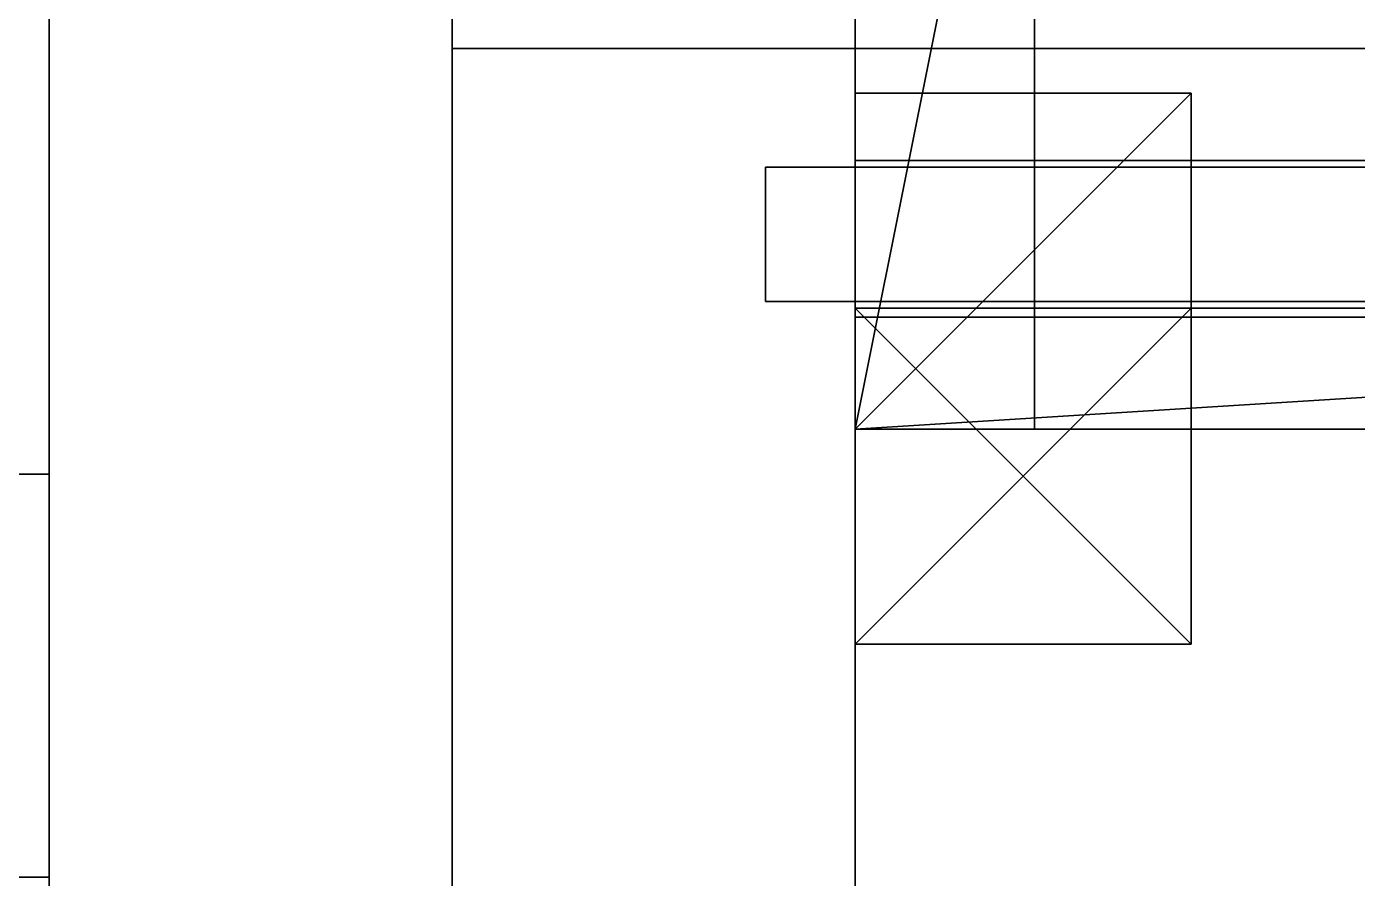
# Model space of a CAD drawing. Extents: x -100 to 4856, y -100 to 4830.
# Drawn here: x 589 to 648.4, y 4659.9 to 4698 of the extents above; entities that cross this region are included whole.
import ezdxf

# ---------------------------------------------------------------- set-up
doc = ezdxf.new("R2010")
doc.units = 0
for name, color, linetype in [('LAYER0', 7, 'CONTINUOUS'), ('LAYER2', 9, 'CONTINUOUS'), ('LAYER3', 9, 'CONTINUOUS'), ('LAYER701', 7, 'CONTINUOUS'), ('LAYER703', 7, 'CONTINUOUS'), ('LAYER713', 7, 'CONTINUOUS'), ('LAYER714', 2, 'CONTINUOUS'), ('LAYER715', 7, 'CONTINUOUS'), ('LAYER716', 253, 'CONTINUOUS'), ('LAYER717', 253, 'CONTINUOUS'), ('LAYER718', 253, 'CONTINUOUS'), ('LAYER719', 253, 'CONTINUOUS'), ('LAYER720', 253, 'CONTINUOUS'), ('LAYER721', 253, 'CONTINUOUS'), ('LAYER756', 7, 'CONTINUOUS'), ('LAYER763', 7, 'CONTINUOUS'), ('LAYER764', 7, 'CONTINUOUS'), ('LAYER773', 7, 'CONTINUOUS'), ('LAYER783', 253, 'CONTINUOUS'), ('LAYER784', 253, 'CONTINUOUS'), ('LAYER785', 253, 'CONTINUOUS'), ('LAYER786', 253, 'CONTINUOUS'), ('LAYER787', 7, 'CONTINUOUS'), ('LAYER797', 253, 'CONTINUOUS'), ('LAYER798', 253, 'CONTINUOUS'), ('LAYER799', 253, 'CONTINUOUS'), ('LAYER800', 253, 'CONTINUOUS'), ('LAYER87', 9, 'CONTINUOUS')]:
    doc.layers.add(name, color=color, linetype=linetype)

msp = doc.modelspace()

# ---------------------------------------------------------------- linework, layer by layer
at = {"layer": 'LAYER0', "invisible_edges": 1}
for points in [[(4856, 4830, -5), (-100, -100, -5), (-100, 4830, -5), (4856, 4830, -5)], [(-100, -100, -5), (4856, 4830, -5), (4856, -100, -5), (-100, -100, -5)], [(4856, -100), (-100, 4830), (-100, -100), (4856, -100)], [(-100, 4830), (4856, -100), (4856, 4830), (-100, 4830)]]:
    msp.add_3dface(points, dxfattribs=at)
at = {"layer": 'LAYER2', "invisible_edges": 1}
for points in [[(490, 4678, 2645), (590, 4660, 2645), (590, 4678, 2645), (490, 4678, 2645)], [(590, 4660, 2645), (490, 4678, 2645), (490, 4660, 2645), (590, 4660, 2645)], [(490, 4660), (590, 4678), (590, 4660), (490, 4660)], [(590, 4678), (490, 4660), (490, 4678), (590, 4678)], [(590, 4678), (490, 4678, 2645), (590, 4678, 2645), (590, 4678)], [(490, 4678, 2645), (590, 4678), (490, 4678), (490, 4678, 2645)], [(590, 4678), (590, 4660, 2645), (590, 4660), (590, 4678)], [(590, 4660, 2645), (590, 4678), (590, 4678, 2645), (590, 4660, 2645)], [(490, 4660), (590, 4660, 2645), (490, 4660, 2645), (490, 4660)], [(590, 4660, 2645), (490, 4660), (590, 4660), (590, 4660, 2645)]]:
    msp.add_3dface(points, dxfattribs=at)
at = {"layer": 'LAYER3', "invisible_edges": 1}
for points in [[(590, 4778, 2645), (572, 4678, 2645), (590, 4678, 2645), (590, 4778, 2645)], [(572, 4678, 2645), (590, 4778, 2645), (572, 4778, 2645), (572, 4678, 2645)], [(572, 4778), (590, 4678), (572, 4678), (572, 4778)], [(590, 4678), (572, 4778), (590, 4778), (590, 4678)], [(590, 4678), (590, 4778, 2645), (590, 4678, 2645), (590, 4678)], [(590, 4778, 2645), (590, 4678), (590, 4778), (590, 4778, 2645)], [(590, 4678), (572, 4678, 2645), (572, 4678), (590, 4678)], [(572, 4678, 2645), (590, 4678), (590, 4678, 2645), (572, 4678, 2645)]]:
    msp.add_3dface(points, dxfattribs=at)
at = {"layer": 'LAYER701', "invisible_edges": 1}
for points in [[(608, 4715), (2158, 4697), (608, 4697), (608, 4715)], [(2158, 4697), (608, 4715), (2158, 4715), (2158, 4697)], [(608, 4697, 80), (608, 4715), (608, 4697), (608, 4697, 80)], [(608, 4715), (608, 4697, 80), (608, 4715, 80), (608, 4715)], [(2158, 4715, 80), (608, 4697, 80), (2158, 4697, 80), (2158, 4715, 80)], [(608, 4697, 80), (2158, 4715, 80), (608, 4715, 80), (608, 4697, 80)], [(608, 4697, 80), (2158, 4697), (2158, 4697, 80), (608, 4697, 80)], [(2158, 4697), (608, 4697, 80), (608, 4697), (2158, 4697)]]:
    msp.add_3dface(points, dxfattribs=at)
at = {"layer": 'LAYER703', "invisible_edges": 1}
for points in [[(608, 4697, 80), (626, 4697), (608, 4697), (608, 4697, 80)], [(626, 4697), (608, 4697, 80), (626, 4697, 80), (626, 4697)], [(608, 4356), (626, 4697), (626, 4356), (608, 4356)], [(626, 4697), (608, 4356), (608, 4697), (626, 4697)], [(608, 4697, 80), (626, 4356, 80), (626, 4697, 80), (608, 4697, 80)], [(626, 4356, 80), (608, 4697, 80), (608, 4356, 80), (626, 4356, 80)], [(608, 4356), (608, 4697, 80), (608, 4697), (608, 4356)], [(608, 4697, 80), (608, 4356), (608, 4356, 80), (608, 4697, 80)], [(626, 4356, 80), (626, 4697), (626, 4697, 80), (626, 4356, 80)], [(626, 4697), (626, 4356, 80), (626, 4356), (626, 4697)]]:
    msp.add_3dface(points, dxfattribs=at)
at = {"layer": 'LAYER713', "invisible_edges": 1}
for points in [[(608, 4710, 80), (626, 4320, 80), (608, 4320, 80), (608, 4710, 80)], [(626, 4320, 80), (608, 4710, 80), (626, 4710, 80), (626, 4320, 80)], [(626, 4710, 755), (608, 4320, 755), (626, 4320, 755), (626, 4710, 755)], [(608, 4320, 755), (626, 4710, 755), (608, 4710, 755), (608, 4320, 755)], [(608, 4320, 755), (608, 4710, 80), (608, 4320, 80), (608, 4320, 755)], [(608, 4710, 80), (608, 4320, 755), (608, 4710, 755), (608, 4710, 80)], [(626, 4710, 755), (626, 4320, 80), (626, 4710, 80), (626, 4710, 755)], [(626, 4320, 80), (626, 4710, 755), (626, 4320, 755), (626, 4320, 80)]]:
    msp.add_3dface(points, dxfattribs=at)
at = {"layer": 'LAYER714'}
for points in [[(706, 4680, 725.5), (706, 4685, 725.5), (626, 4680, 725.5), (706, 4680, 725.5)], [(626, 4680, 725.5), (706, 4685, 725.5), (626, 4685, 725.5), (626, 4680, 725.5)], [(626, 4680, 725.5), (626, 4685, 725.5), (626, 4680, 702.5), (626, 4680, 725.5)], [(626, 4680, 702.5), (626, 4685, 725.5), (626, 4685, 702.5), (626, 4680, 702.5)], [(706, 4680, 702.5), (626, 4680, 702.5), (706, 4685, 702.5), (706, 4680, 702.5)], [(706, 4685, 702.5), (626, 4680, 702.5), (626, 4685, 702.5), (706, 4685, 702.5)], [(706, 4685, 702.5), (626, 4685, 702.5), (706, 4685, 725.5), (706, 4685, 702.5)], [(706, 4685, 725.5), (626, 4685, 702.5), (626, 4685, 725.5), (706, 4685, 725.5)], [(706, 4680, 725.5), (626, 4680, 725.5), (706, 4680, 702.5), (706, 4680, 725.5)], [(706, 4680, 702.5), (626, 4680, 725.5), (626, 4680, 702.5), (706, 4680, 702.5)]]:
    msp.add_3dface(points, dxfattribs=at)
at = {"layer": 'LAYER715', "invisible_edges": 1}
for points in [[(626, 4685, 725.5), (706, 4680, 725.5), (706, 4685, 725.5), (626, 4685, 725.5)], [(706, 4680, 725.5), (626, 4685, 725.5), (626, 4680, 725.5), (706, 4680, 725.5)], [(626, 4680, 702.5), (706, 4685, 702.5), (706, 4680, 702.5), (626, 4680, 702.5)], [(706, 4685, 702.5), (626, 4680, 702.5), (626, 4685, 702.5), (706, 4685, 702.5)], [(626, 4685, 725.5), (626, 4680, 702.5), (626, 4680, 725.5), (626, 4685, 725.5)], [(626, 4680, 702.5), (626, 4685, 725.5), (626, 4685, 702.5), (626, 4680, 702.5)], [(706, 4685, 702.5), (626, 4685, 725.5), (706, 4685, 725.5), (706, 4685, 702.5)], [(626, 4685, 725.5), (706, 4685, 702.5), (626, 4685, 702.5), (626, 4685, 725.5)], [(626, 4680, 702.5), (706, 4680, 725.5), (626, 4680, 725.5), (626, 4680, 702.5)], [(706, 4680, 725.5), (626, 4680, 702.5), (706, 4680, 702.5), (706, 4680, 725.5)]]:
    msp.add_3dface(points, dxfattribs=at)
at = {"layer": 'LAYER716'}
for points in [[(641, 4680, 725.5), (641, 4695, 725.5), (626, 4680, 725.5), (641, 4680, 725.5)], [(626, 4680, 725.5), (641, 4695, 725.5), (626, 4695, 725.5), (626, 4680, 725.5)], [(626, 4680, 725.5), (626, 4695, 725.5), (626, 4680, 710.5), (626, 4680, 725.5)], [(626, 4680, 710.5), (626, 4695, 725.5), (626, 4695, 710.5), (626, 4680, 710.5)], [(641, 4680, 710.5), (626, 4680, 710.5), (641, 4695, 710.5), (641, 4680, 710.5)], [(641, 4695, 710.5), (626, 4680, 710.5), (626, 4695, 710.5), (641, 4695, 710.5)], [(641, 4695, 710.5), (626, 4695, 710.5), (641, 4695, 725.5), (641, 4695, 710.5)], [(641, 4695, 725.5), (626, 4695, 710.5), (626, 4695, 725.5), (641, 4695, 725.5)], [(641, 4680, 710.5), (641, 4695, 710.5), (641, 4680, 725.5), (641, 4680, 710.5)], [(641, 4680, 725.5), (641, 4695, 710.5), (641, 4695, 725.5), (641, 4680, 725.5)], [(641, 4680, 725.5), (626, 4680, 725.5), (641, 4680, 710.5), (641, 4680, 725.5)], [(641, 4680, 710.5), (626, 4680, 725.5), (626, 4680, 710.5), (641, 4680, 710.5)]]:
    msp.add_3dface(points, dxfattribs=at)
at = {"layer": 'LAYER717'}
for points in [[(641, 4680, 725.5), (641, 4695, 725.5), (626, 4680, 725.5), (641, 4680, 725.5)], [(626, 4680, 725.5), (641, 4695, 725.5), (626, 4695, 725.5), (626, 4680, 725.5)], [(626, 4680, 725.5), (626, 4695, 725.5), (626, 4680, 710.5), (626, 4680, 725.5)], [(626, 4680, 710.5), (626, 4695, 725.5), (626, 4695, 710.5), (626, 4680, 710.5)], [(641, 4680, 710.5), (626, 4680, 710.5), (641, 4695, 710.5), (641, 4680, 710.5)], [(641, 4695, 710.5), (626, 4680, 710.5), (626, 4695, 710.5), (641, 4695, 710.5)], [(641, 4695, 710.5), (626, 4695, 710.5), (641, 4695, 725.5), (641, 4695, 710.5)], [(641, 4695, 725.5), (626, 4695, 710.5), (626, 4695, 725.5), (641, 4695, 725.5)], [(641, 4680, 710.5), (641, 4695, 710.5), (641, 4680, 725.5), (641, 4680, 710.5)], [(641, 4680, 725.5), (641, 4695, 710.5), (641, 4695, 725.5), (641, 4680, 725.5)], [(641, 4680, 725.5), (626, 4680, 725.5), (641, 4680, 710.5), (641, 4680, 725.5)], [(641, 4680, 710.5), (626, 4680, 725.5), (626, 4680, 710.5), (641, 4680, 710.5)]]:
    msp.add_3dface(points, dxfattribs=at)
at = {"layer": 'LAYER718'}
for points in [[(641, 4680, 725.5), (641, 4695, 725.5), (626, 4680, 725.5), (641, 4680, 725.5)], [(626, 4680, 725.5), (641, 4695, 725.5), (626, 4695, 725.5), (626, 4680, 725.5)], [(626, 4680, 725.5), (626, 4695, 725.5), (626, 4680, 710.5), (626, 4680, 725.5)], [(626, 4680, 710.5), (626, 4695, 725.5), (626, 4695, 710.5), (626, 4680, 710.5)], [(641, 4680, 710.5), (626, 4680, 710.5), (641, 4695, 710.5), (641, 4680, 710.5)], [(641, 4695, 710.5), (626, 4680, 710.5), (626, 4695, 710.5), (641, 4695, 710.5)], [(641, 4695, 710.5), (626, 4695, 710.5), (641, 4695, 725.5), (641, 4695, 710.5)], [(641, 4695, 725.5), (626, 4695, 710.5), (626, 4695, 725.5), (641, 4695, 725.5)], [(641, 4680, 710.5), (641, 4695, 710.5), (641, 4680, 725.5), (641, 4680, 710.5)], [(641, 4680, 725.5), (641, 4695, 710.5), (641, 4695, 725.5), (641, 4680, 725.5)], [(641, 4680, 725.5), (626, 4680, 725.5), (641, 4680, 710.5), (641, 4680, 725.5)], [(641, 4680, 710.5), (626, 4680, 725.5), (626, 4680, 710.5), (641, 4680, 710.5)]]:
    msp.add_3dface(points, dxfattribs=at)
at = {"layer": 'LAYER719'}
for points in [[(641, 4680, 725.5), (641, 4695, 725.5), (626, 4680, 725.5), (641, 4680, 725.5)], [(626, 4680, 725.5), (641, 4695, 725.5), (626, 4695, 725.5), (626, 4680, 725.5)], [(626, 4680, 725.5), (626, 4695, 725.5), (626, 4680, 710.5), (626, 4680, 725.5)], [(626, 4680, 710.5), (626, 4695, 725.5), (626, 4695, 710.5), (626, 4680, 710.5)], [(641, 4680, 710.5), (626, 4680, 710.5), (641, 4695, 710.5), (641, 4680, 710.5)], [(641, 4695, 710.5), (626, 4680, 710.5), (626, 4695, 710.5), (641, 4695, 710.5)], [(641, 4695, 710.5), (626, 4695, 710.5), (641, 4695, 725.5), (641, 4695, 710.5)], [(641, 4695, 725.5), (626, 4695, 710.5), (626, 4695, 725.5), (641, 4695, 725.5)], [(641, 4680, 710.5), (641, 4695, 710.5), (641, 4680, 725.5), (641, 4680, 710.5)], [(641, 4680, 725.5), (641, 4695, 710.5), (641, 4695, 725.5), (641, 4680, 725.5)], [(641, 4680, 725.5), (626, 4680, 725.5), (641, 4680, 710.5), (641, 4680, 725.5)], [(641, 4680, 710.5), (626, 4680, 725.5), (626, 4680, 710.5), (641, 4680, 710.5)]]:
    msp.add_3dface(points, dxfattribs=at)
at = {"layer": 'LAYER720'}
for points in [[(634, 4680, 725.5), (634, 4720, 725.5), (626, 4680, 725.5), (634, 4680, 725.5)], [(626, 4680, 725.5), (634, 4720, 725.5), (626, 4720, 725.5), (626, 4680, 725.5)], [(626, 4680, 725.5), (626, 4720, 725.5), (626, 4680, 717.5), (626, 4680, 725.5)], [(626, 4680, 717.5), (626, 4720, 725.5), (626, 4720, 717.5), (626, 4680, 717.5)], [(634, 4680, 717.5), (626, 4680, 717.5), (634, 4720, 717.5), (634, 4680, 717.5)], [(634, 4720, 717.5), (626, 4680, 717.5), (626, 4720, 717.5), (634, 4720, 717.5)], [(634, 4680, 717.5), (634, 4720, 717.5), (634, 4680, 725.5), (634, 4680, 717.5)], [(634, 4680, 725.5), (634, 4720, 717.5), (634, 4720, 725.5), (634, 4680, 725.5)], [(634, 4680, 725.5), (626, 4680, 725.5), (634, 4680, 717.5), (634, 4680, 725.5)], [(634, 4680, 717.5), (626, 4680, 725.5), (626, 4680, 717.5), (634, 4680, 717.5)]]:
    msp.add_3dface(points, dxfattribs=at)
at = {"layer": 'LAYER721'}
for points in [[(706, 4680, 725.5), (706, 4685, 725.5), (626, 4680, 725.5), (706, 4680, 725.5)], [(626, 4680, 725.5), (706, 4685, 725.5), (626, 4685, 725.5), (626, 4680, 725.5)], [(626, 4680, 725.5), (626, 4685, 725.5), (626, 4680, 709.5), (626, 4680, 725.5)], [(626, 4680, 709.5), (626, 4685, 725.5), (626, 4685, 709.5), (626, 4680, 709.5)], [(706, 4680, 709.5), (626, 4680, 709.5), (706, 4685, 709.5), (706, 4680, 709.5)], [(706, 4685, 709.5), (626, 4680, 709.5), (626, 4685, 709.5), (706, 4685, 709.5)], [(706, 4685, 709.5), (626, 4685, 709.5), (706, 4685, 725.5), (706, 4685, 709.5)], [(706, 4685, 725.5), (626, 4685, 709.5), (626, 4685, 725.5), (706, 4685, 725.5)], [(706, 4680, 725.5), (626, 4680, 725.5), (706, 4680, 709.5), (706, 4680, 725.5)], [(706, 4680, 709.5), (626, 4680, 725.5), (626, 4680, 709.5), (706, 4680, 709.5)]]:
    msp.add_3dface(points, dxfattribs=at)
at = {"layer": 'LAYER756', "invisible_edges": 1}
for points in [[(2150, 4710, 81), (626, 4320, 81), (626, 4710, 81), (2150, 4710, 81)], [(626, 4320, 81), (2150, 4710, 81), (2150, 4320, 81), (626, 4320, 81)], [(626, 4710, 99), (626, 4320, 81), (626, 4320, 99), (626, 4710, 99)], [(626, 4320, 81), (626, 4710, 99), (626, 4710, 81), (626, 4320, 81)], [(2150, 4320, 99), (626, 4710, 99), (626, 4320, 99), (2150, 4320, 99)], [(626, 4710, 99), (2150, 4320, 99), (2150, 4710, 99), (626, 4710, 99)]]:
    msp.add_3dface(points, dxfattribs=at)
at = {"layer": 'LAYER763', "invisible_edges": 1}
for points in [[(622, 4691.7, 95), (622, 4685.7, 754.5), (622, 4691.7, 754.5), (622, 4691.7, 95)], [(622, 4685.7, 754.5), (622, 4691.7, 95), (622, 4685.7, 95), (622, 4685.7, 754.5)], [(1294, 4691.7, 754.5), (622, 4685.7, 754.5), (1294, 4685.7, 754.5), (1294, 4691.7, 754.5)], [(622, 4685.7, 754.5), (1294, 4691.7, 754.5), (622, 4691.7, 754.5), (622, 4685.7, 754.5)], [(622, 4691.7, 95), (1294, 4685.7, 95), (622, 4685.7, 95), (622, 4691.7, 95)], [(1294, 4685.7, 95), (622, 4691.7, 95), (1294, 4691.7, 95), (1294, 4685.7, 95)], [(1294, 4691.7, 754.5), (622, 4691.7, 95), (622, 4691.7, 754.5), (1294, 4691.7, 754.5)], [(622, 4691.7, 95), (1294, 4691.7, 754.5), (1294, 4691.7, 95), (622, 4691.7, 95)], [(1294, 4685.7, 95), (622, 4685.7, 754.5), (622, 4685.7, 95), (1294, 4685.7, 95)], [(622, 4685.7, 754.5), (1294, 4685.7, 95), (1294, 4685.7, 754.5), (622, 4685.7, 754.5)]]:
    msp.add_3dface(points, dxfattribs=at)
at = {"layer": 'LAYER764', "invisible_edges": 1}
for points in [[(626, 4692, 755), (626, 4710, 635), (626, 4692, 635), (626, 4692, 755)], [(626, 4710, 635), (626, 4692, 755), (626, 4710, 755), (626, 4710, 635)], [(1290, 4692, 635), (626, 4710, 635), (1290, 4710, 635), (1290, 4692, 635)], [(626, 4710, 635), (1290, 4692, 635), (626, 4692, 635), (626, 4710, 635)], [(626, 4692, 755), (1290, 4710, 755), (626, 4710, 755), (626, 4692, 755)], [(1290, 4710, 755), (626, 4692, 755), (1290, 4692, 755), (1290, 4710, 755)], [(1290, 4692, 635), (626, 4692, 755), (626, 4692, 635), (1290, 4692, 635)], [(626, 4692, 755), (1290, 4692, 635), (1290, 4692, 755), (626, 4692, 755)]]:
    msp.add_3dface(points, dxfattribs=at)
at = {"layer": 'LAYER773', "invisible_edges": 1}
for points in [[(626, 4685.4, 535), (1290, 4340, 535), (1290, 4685.4, 535), (626, 4685.4, 535)], [(1290, 4340, 535), (626, 4685.4, 535), (626, 4340, 535), (1290, 4340, 535)], [(626, 4685.4, 535), (626, 4340, 517), (626, 4340, 535), (626, 4685.4, 535)], [(626, 4340, 517), (626, 4685.4, 535), (626, 4685.4, 517), (626, 4340, 517)], [(1290, 4685.4, 517), (626, 4685.4, 535), (1290, 4685.4, 535), (1290, 4685.4, 517)], [(626, 4685.4, 535), (1290, 4685.4, 517), (626, 4685.4, 517), (626, 4685.4, 535)], [(626, 4340, 517), (1290, 4685.4, 517), (1290, 4340, 517), (626, 4340, 517)], [(1290, 4685.4, 517), (626, 4340, 517), (626, 4685.4, 517), (1290, 4685.4, 517)]]:
    msp.add_3dface(points, dxfattribs=at)
at = {"layer": 'LAYER783'}
for points in [[(626, 4685.4, 535), (626, 4670.4, 520), (626, 4670.4, 535), (626, 4685.4, 535)], [(626, 4685.4, 520), (626, 4670.4, 520), (626, 4685.4, 535), (626, 4685.4, 520)], [(641, 4685.4, 535), (626, 4685.4, 520), (626, 4685.4, 535), (641, 4685.4, 535)], [(641, 4685.4, 520), (626, 4685.4, 520), (641, 4685.4, 535), (641, 4685.4, 520)], [(641, 4670.4, 535), (626, 4685.4, 535), (626, 4670.4, 535), (641, 4670.4, 535)], [(641, 4685.4, 535), (626, 4685.4, 535), (641, 4670.4, 535), (641, 4685.4, 535)], [(626, 4670.4, 520), (641, 4685.4, 520), (641, 4670.4, 520), (626, 4670.4, 520)], [(626, 4685.4, 520), (641, 4685.4, 520), (626, 4670.4, 520), (626, 4685.4, 520)], [(641, 4670.4, 520), (641, 4685.4, 535), (641, 4670.4, 535), (641, 4670.4, 520)], [(641, 4685.4, 520), (641, 4685.4, 535), (641, 4670.4, 520), (641, 4685.4, 520)], [(626, 4670.4, 535), (641, 4670.4, 520), (641, 4670.4, 535), (626, 4670.4, 535)], [(626, 4670.4, 520), (641, 4670.4, 520), (626, 4670.4, 535), (626, 4670.4, 520)]]:
    msp.add_3dface(points, dxfattribs=at)
at = {"layer": 'LAYER784'}
for points in [[(626, 4685.4, 535), (626, 4670.4, 520), (626, 4670.4, 535), (626, 4685.4, 535)], [(626, 4685.4, 520), (626, 4670.4, 520), (626, 4685.4, 535), (626, 4685.4, 520)], [(641, 4685.4, 535), (626, 4685.4, 520), (626, 4685.4, 535), (641, 4685.4, 535)], [(641, 4685.4, 520), (626, 4685.4, 520), (641, 4685.4, 535), (641, 4685.4, 520)], [(641, 4670.4, 535), (626, 4685.4, 535), (626, 4670.4, 535), (641, 4670.4, 535)], [(641, 4685.4, 535), (626, 4685.4, 535), (641, 4670.4, 535), (641, 4685.4, 535)], [(626, 4670.4, 520), (641, 4685.4, 520), (641, 4670.4, 520), (626, 4670.4, 520)], [(626, 4685.4, 520), (641, 4685.4, 520), (626, 4670.4, 520), (626, 4685.4, 520)], [(641, 4670.4, 520), (641, 4685.4, 535), (641, 4670.4, 535), (641, 4670.4, 520)], [(641, 4685.4, 520), (641, 4685.4, 535), (641, 4670.4, 520), (641, 4685.4, 520)], [(626, 4670.4, 535), (641, 4670.4, 520), (641, 4670.4, 535), (626, 4670.4, 535)], [(626, 4670.4, 520), (641, 4670.4, 520), (626, 4670.4, 535), (626, 4670.4, 520)]]:
    msp.add_3dface(points, dxfattribs=at)
at = {"layer": 'LAYER785'}
for points in [[(626, 4685.4, 535), (626, 4670.4, 520), (626, 4670.4, 535), (626, 4685.4, 535)], [(626, 4685.4, 520), (626, 4670.4, 520), (626, 4685.4, 535), (626, 4685.4, 520)], [(641, 4685.4, 535), (626, 4685.4, 520), (626, 4685.4, 535), (641, 4685.4, 535)], [(641, 4685.4, 520), (626, 4685.4, 520), (641, 4685.4, 535), (641, 4685.4, 520)], [(641, 4670.4, 535), (626, 4685.4, 535), (626, 4670.4, 535), (641, 4670.4, 535)], [(641, 4685.4, 535), (626, 4685.4, 535), (641, 4670.4, 535), (641, 4685.4, 535)], [(626, 4670.4, 520), (641, 4685.4, 520), (641, 4670.4, 520), (626, 4670.4, 520)], [(626, 4685.4, 520), (641, 4685.4, 520), (626, 4670.4, 520), (626, 4685.4, 520)], [(641, 4670.4, 520), (641, 4685.4, 535), (641, 4670.4, 535), (641, 4670.4, 520)], [(641, 4685.4, 520), (641, 4685.4, 535), (641, 4670.4, 520), (641, 4685.4, 520)], [(626, 4670.4, 535), (641, 4670.4, 520), (641, 4670.4, 535), (626, 4670.4, 535)], [(626, 4670.4, 520), (641, 4670.4, 520), (626, 4670.4, 535), (626, 4670.4, 520)]]:
    msp.add_3dface(points, dxfattribs=at)
at = {"layer": 'LAYER786'}
for points in [[(626, 4685.4, 535), (626, 4670.4, 520), (626, 4670.4, 535), (626, 4685.4, 535)], [(626, 4685.4, 520), (626, 4670.4, 520), (626, 4685.4, 535), (626, 4685.4, 520)], [(641, 4685.4, 535), (626, 4685.4, 520), (626, 4685.4, 535), (641, 4685.4, 535)], [(641, 4685.4, 520), (626, 4685.4, 520), (641, 4685.4, 535), (641, 4685.4, 520)], [(641, 4670.4, 535), (626, 4685.4, 535), (626, 4670.4, 535), (641, 4670.4, 535)], [(641, 4685.4, 535), (626, 4685.4, 535), (641, 4670.4, 535), (641, 4685.4, 535)], [(626, 4670.4, 520), (641, 4685.4, 520), (641, 4670.4, 520), (626, 4670.4, 520)], [(626, 4685.4, 520), (641, 4685.4, 520), (626, 4670.4, 520), (626, 4685.4, 520)], [(641, 4670.4, 520), (641, 4685.4, 535), (641, 4670.4, 535), (641, 4670.4, 520)], [(641, 4685.4, 520), (641, 4685.4, 535), (641, 4670.4, 520), (641, 4685.4, 520)], [(626, 4670.4, 535), (641, 4670.4, 520), (641, 4670.4, 535), (626, 4670.4, 535)], [(626, 4670.4, 520), (641, 4670.4, 520), (626, 4670.4, 535), (626, 4670.4, 520)]]:
    msp.add_3dface(points, dxfattribs=at)
at = {"layer": 'LAYER787', "invisible_edges": 1}
for points in [[(626, 4685.4, 317), (1290, 4340, 317), (1290, 4685.4, 317), (626, 4685.4, 317)], [(1290, 4340, 317), (626, 4685.4, 317), (626, 4340, 317), (1290, 4340, 317)], [(626, 4685.4, 317), (626, 4340, 299), (626, 4340, 317), (626, 4685.4, 317)], [(626, 4340, 299), (626, 4685.4, 317), (626, 4685.4, 299), (626, 4340, 299)], [(1290, 4685.4, 299), (626, 4685.4, 317), (1290, 4685.4, 317), (1290, 4685.4, 299)], [(626, 4685.4, 317), (1290, 4685.4, 299), (626, 4685.4, 299), (626, 4685.4, 317)], [(626, 4340, 299), (1290, 4685.4, 299), (1290, 4340, 299), (626, 4340, 299)], [(1290, 4685.4, 299), (626, 4340, 299), (626, 4685.4, 299), (1290, 4685.4, 299)]]:
    msp.add_3dface(points, dxfattribs=at)
at = {"layer": 'LAYER797'}
for points in [[(626, 4685.4, 317), (626, 4670.4, 302), (626, 4670.4, 317), (626, 4685.4, 317)], [(626, 4685.4, 302), (626, 4670.4, 302), (626, 4685.4, 317), (626, 4685.4, 302)], [(641, 4685.4, 317), (626, 4685.4, 302), (626, 4685.4, 317), (641, 4685.4, 317)], [(641, 4685.4, 302), (626, 4685.4, 302), (641, 4685.4, 317), (641, 4685.4, 302)], [(641, 4670.4, 317), (626, 4685.4, 317), (626, 4670.4, 317), (641, 4670.4, 317)], [(641, 4685.4, 317), (626, 4685.4, 317), (641, 4670.4, 317), (641, 4685.4, 317)], [(626, 4670.4, 302), (641, 4685.4, 302), (641, 4670.4, 302), (626, 4670.4, 302)], [(626, 4685.4, 302), (641, 4685.4, 302), (626, 4670.4, 302), (626, 4685.4, 302)], [(641, 4670.4, 302), (641, 4685.4, 317), (641, 4670.4, 317), (641, 4670.4, 302)], [(641, 4685.4, 302), (641, 4685.4, 317), (641, 4670.4, 302), (641, 4685.4, 302)], [(626, 4670.4, 317), (641, 4670.4, 302), (641, 4670.4, 317), (626, 4670.4, 317)], [(626, 4670.4, 302), (641, 4670.4, 302), (626, 4670.4, 317), (626, 4670.4, 302)]]:
    msp.add_3dface(points, dxfattribs=at)
at = {"layer": 'LAYER798'}
for points in [[(626, 4685.4, 317), (626, 4670.4, 302), (626, 4670.4, 317), (626, 4685.4, 317)], [(626, 4685.4, 302), (626, 4670.4, 302), (626, 4685.4, 317), (626, 4685.4, 302)], [(641, 4685.4, 317), (626, 4685.4, 302), (626, 4685.4, 317), (641, 4685.4, 317)], [(641, 4685.4, 302), (626, 4685.4, 302), (641, 4685.4, 317), (641, 4685.4, 302)], [(641, 4670.4, 317), (626, 4685.4, 317), (626, 4670.4, 317), (641, 4670.4, 317)], [(641, 4685.4, 317), (626, 4685.4, 317), (641, 4670.4, 317), (641, 4685.4, 317)], [(626, 4670.4, 302), (641, 4685.4, 302), (641, 4670.4, 302), (626, 4670.4, 302)], [(626, 4685.4, 302), (641, 4685.4, 302), (626, 4670.4, 302), (626, 4685.4, 302)], [(641, 4670.4, 302), (641, 4685.4, 317), (641, 4670.4, 317), (641, 4670.4, 302)], [(641, 4685.4, 302), (641, 4685.4, 317), (641, 4670.4, 302), (641, 4685.4, 302)], [(626, 4670.4, 317), (641, 4670.4, 302), (641, 4670.4, 317), (626, 4670.4, 317)], [(626, 4670.4, 302), (641, 4670.4, 302), (626, 4670.4, 317), (626, 4670.4, 302)]]:
    msp.add_3dface(points, dxfattribs=at)
at = {"layer": 'LAYER799'}
for points in [[(626, 4685.4, 317), (626, 4670.4, 302), (626, 4670.4, 317), (626, 4685.4, 317)], [(626, 4685.4, 302), (626, 4670.4, 302), (626, 4685.4, 317), (626, 4685.4, 302)], [(641, 4685.4, 317), (626, 4685.4, 302), (626, 4685.4, 317), (641, 4685.4, 317)], [(641, 4685.4, 302), (626, 4685.4, 302), (641, 4685.4, 317), (641, 4685.4, 302)], [(641, 4670.4, 317), (626, 4685.4, 317), (626, 4670.4, 317), (641, 4670.4, 317)], [(641, 4685.4, 317), (626, 4685.4, 317), (641, 4670.4, 317), (641, 4685.4, 317)], [(626, 4670.4, 302), (641, 4685.4, 302), (641, 4670.4, 302), (626, 4670.4, 302)], [(626, 4685.4, 302), (641, 4685.4, 302), (626, 4670.4, 302), (626, 4685.4, 302)], [(641, 4670.4, 302), (641, 4685.4, 317), (641, 4670.4, 317), (641, 4670.4, 302)], [(641, 4685.4, 302), (641, 4685.4, 317), (641, 4670.4, 302), (641, 4685.4, 302)], [(626, 4670.4, 317), (641, 4670.4, 302), (641, 4670.4, 317), (626, 4670.4, 317)], [(626, 4670.4, 302), (641, 4670.4, 302), (626, 4670.4, 317), (626, 4670.4, 302)]]:
    msp.add_3dface(points, dxfattribs=at)
at = {"layer": 'LAYER800'}
for points in [[(626, 4685.4, 317), (626, 4670.4, 302), (626, 4670.4, 317), (626, 4685.4, 317)], [(626, 4685.4, 302), (626, 4670.4, 302), (626, 4685.4, 317), (626, 4685.4, 302)], [(641, 4685.4, 317), (626, 4685.4, 302), (626, 4685.4, 317), (641, 4685.4, 317)], [(641, 4685.4, 302), (626, 4685.4, 302), (641, 4685.4, 317), (641, 4685.4, 302)], [(641, 4670.4, 317), (626, 4685.4, 317), (626, 4670.4, 317), (641, 4670.4, 317)], [(641, 4685.4, 317), (626, 4685.4, 317), (641, 4670.4, 317), (641, 4685.4, 317)], [(626, 4670.4, 302), (641, 4685.4, 302), (641, 4670.4, 302), (626, 4670.4, 302)], [(626, 4685.4, 302), (641, 4685.4, 302), (626, 4670.4, 302), (626, 4685.4, 302)], [(641, 4670.4, 302), (641, 4685.4, 317), (641, 4670.4, 317), (641, 4670.4, 302)], [(641, 4685.4, 302), (641, 4685.4, 317), (641, 4670.4, 302), (641, 4685.4, 302)], [(626, 4670.4, 317), (641, 4670.4, 302), (641, 4670.4, 317), (626, 4670.4, 317)], [(626, 4670.4, 302), (641, 4670.4, 302), (626, 4670.4, 317), (626, 4670.4, 302)]]:
    msp.add_3dface(points, dxfattribs=at)
at = {"layer": 'LAYER87', "invisible_edges": 1}
for points in [[(2250, 4730, 755), (590, 4298, 755), (590, 4730, 755), (2250, 4730, 755)], [(590, 4298, 755), (2250, 4730, 755), (2250, 4298, 755), (590, 4298, 755)], [(590, 4730, 773), (590, 4298, 755), (590, 4298, 773), (590, 4730, 773)], [(590, 4298, 755), (590, 4730, 773), (590, 4730, 755), (590, 4298, 755)], [(2250, 4298, 773), (590, 4730, 773), (590, 4298, 773), (2250, 4298, 773)], [(590, 4730, 773), (2250, 4298, 773), (2250, 4730, 773), (590, 4730, 773)]]:
    msp.add_3dface(points, dxfattribs=at)

doc.saveas('drawing.dxf')
